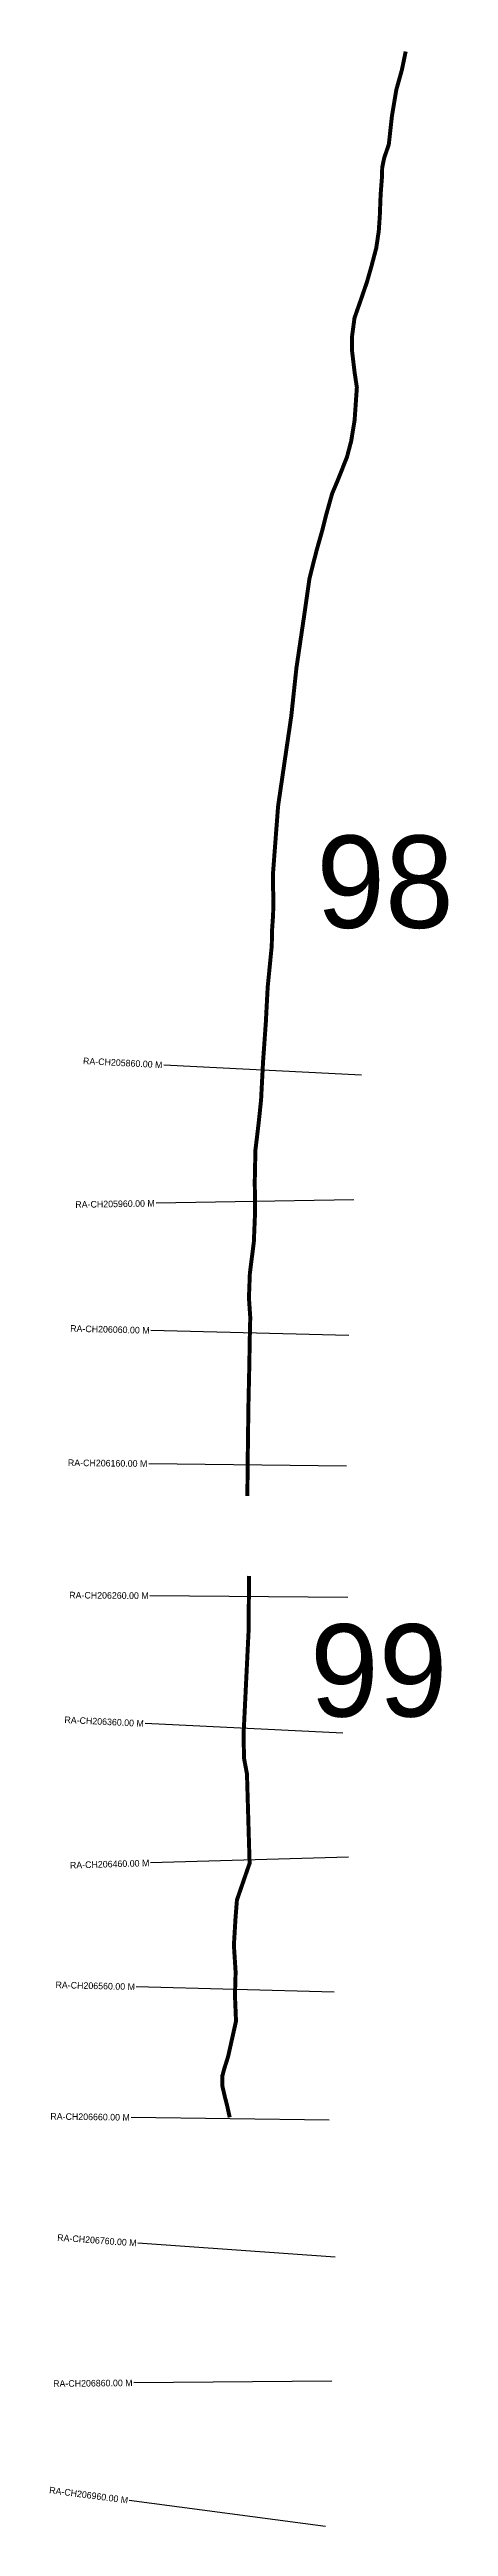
# Model space of a CAD drawing. Header units: metres. Extents: x 274638 to 286831, y 2075726 to 2079570.
# Drawn here: x 274695 to 274997, y 2077692 to 2079570 of the extents above; entities that cross this region are included whole.
import ezdxf
from ezdxf.enums import TextEntityAlignment as Align

# ---------------------------------------------------------------- set-up
doc = ezdxf.new("R2010")
doc.units = ezdxf.units.M
for name, color, linetype in [('CS', 134, 'Continuous'), ('CSMark', 210, 'Continuous'), ('NATURALLY PROTECTED', 3, 'Continuous')]:
    doc.layers.add(name, color=color, linetype=linetype)

msp = doc.modelspace()

# ---------------------------------------------------------------- linework, layer by layer
at = {"layer": 'CS'}
for p, q in [((274931.1, 2078792.6), (274781.3, 2078800.2)), ((274925.5, 2078698), (274775.5, 2078695.4)), ((274921.6, 2078595), (274771.6, 2078598.9)), ((274919.9, 2078496.1), (274769.9, 2078497.8)), ((274920.9, 2078396.3), (274770.9, 2078397.6)), ((274917, 2078293.4), (274767.2, 2078300.7)), ((274921.3, 2078199.5), (274771.4, 2078195.1)), ((274910.4, 2078097.1), (274760.5, 2078101.1)), ((274906.6, 2078000), (274756.6, 2078002.1)), ((274906.6, 2078000), (274756.6, 2078002.1)), ((274911.3, 2077896.1), (274761.7, 2077906.7)), ((274911.3, 2077896.1), (274761.7, 2077906.7)), ((274908.7, 2077802.2), (274758.7, 2077800.8)), ((274908.7, 2077802.2), (274758.7, 2077800.8)), ((274904, 2077691.9), (274755.2, 2077711.6)), ((274904, 2077691.9), (274755.2, 2077711.6))]:
    msp.add_line(p, q, dxfattribs=at)
at = {"layer": 'NATURALLY PROTECTED', "const_width": 3, "flags": 128}
for points in [[(274964.7, 2079568.8), (274961.8, 2079554.8), (274957.6, 2079539.8), (274954.3, 2079520.1), (274951.9, 2079498.3), (274948.4, 2079488.1), (274946.9, 2079480.8), (274946.7, 2079473.2), (274945.7, 2079460.3), (274945.1, 2079444.5), (274944.3, 2079432.7), (274942.4, 2079419.8), (274938.7, 2079405.8), (274935.3, 2079393.9), (274931.3, 2079382.2), (274925.9, 2079366.7), (274924.1, 2079353.2), (274924.1, 2079341.3), (274926, 2079325.3), (274927.7, 2079314.1), (274926.9, 2079302.5), (274926, 2079289.3), (274923.4, 2079273.4), (274920.2, 2079261.3), (274913.3, 2079243.8), (274909, 2079233.7), (274904.7, 2079218.4), (274901.3, 2079205), (274897.1, 2079190.2), (274891.8, 2079169.2), (274887.9, 2079142), (274881.9, 2079101.4), (274878, 2079064.9), (274868, 2078996.6), (274864.2, 2078946.4), (274864.2, 2078946.4), (274864.1, 2078935.3), (274864.1, 2078935.3), (274864.1, 2078935.3), (274864.5, 2078926.6), (274864.2, 2078913.9), (274863.4, 2078902.2), (274863.2, 2078890.7), (274862, 2078878.5), (274860.1, 2078859.3), (274858.7, 2078832.4), (274856.6, 2078802.7), (274855.1, 2078773.8), (274853.3, 2078756.6), (274850.8, 2078735.6), (274850.3, 2078711.4), (274850.6, 2078689.6), (274849.6, 2078665.8), (274846.6, 2078642.3), (274845.9, 2078623.7), (274846.9, 2078608.7), (274846.5, 2078592.1), (274846.2, 2078573), (274845.5, 2078541.5), (274845, 2078503.7), (274844.7, 2078473.3)], [(274846, 2078412.8), (274845.6, 2078370.3), (274841.8, 2078292.1), (274842.2, 2078274.3), (274844.4, 2078262.6), (274846.4, 2078194.8), (274836.8, 2078167), (274835.7, 2078152.8), (274834.5, 2078132.7), (274835.8, 2078112.4), (274835.3, 2078094.5), (274836.1, 2078075.1), (274830.1, 2078048.2), (274827.2, 2078039), (274825.8, 2078033.8), (274825.8, 2078025.7), (274827.8, 2078017.1), (274829.3, 2078011.3), (274831.3, 2078002.2)]]:
    msp.add_lwpolyline(points, dxfattribs=at)

# ---------------------------------------------------------------- texts
at = {"char_height": 70, "attachment_point": 1}
for s, insert in [('98', (274897, 2078974.2)), ('99', (274892.2, 2078376.1))]:
    msp.add_mtext_dynamic_manual_height_columns(s, width=95.172, gutter_width=1, heights=[0], dxfattribs=dict(at, insert=insert))
at = {"layer": 'CSMark'}
for s, rotation, p in [('RA-CH205860.00 M', 357.0713, (274780.3, 2078800.3)), ('RA-CH205960.00 M', 0.9902, (274774.5, 2078695.4)), ('RA-CH206060.00 M', 358.502, (274770.6, 2078598.9)), ('RA-CH206160.00 M', 359.3254, (274768.9, 2078497.9)), ('RA-CH206260.00 M', 359.496, (274769.9, 2078397.7)), ('RA-CH206360.00 M', 357.2205, (274766.2, 2078300.8)), ('RA-CH206460.00 M', 1.6743, (274770.4, 2078195.1)), ('RA-CH206560.00 M', 358.4881, (274759.5, 2078101.1)), ('RA-CH206660.00 M', 359.2017, (274755.6, 2078002.1)), ('RA-CH206660.00 M', 359.2017, (274755.6, 2078002.1)), ('RA-CH206760.00 M', 355.941, (274760.7, 2077906.8)), ('RA-CH206760.00 M', 355.941, (274760.7, 2077906.8)), ('RA-CH206860.00 M', 0.5231, (274757.7, 2077800.8)), ('RA-CH206860.00 M', 0.5231, (274757.7, 2077800.8)), ('RA-CH206960.00 M', 352.4644, (274754.3, 2077711.7)), ('RA-CH206960.00 M', 352.4644, (274754.3, 2077711.7))]:
    msp.add_text(s, height=5, rotation=rotation, dxfattribs=at).set_placement(p, align=Align.MIDDLE_RIGHT)

doc.saveas('drawing.dxf')
